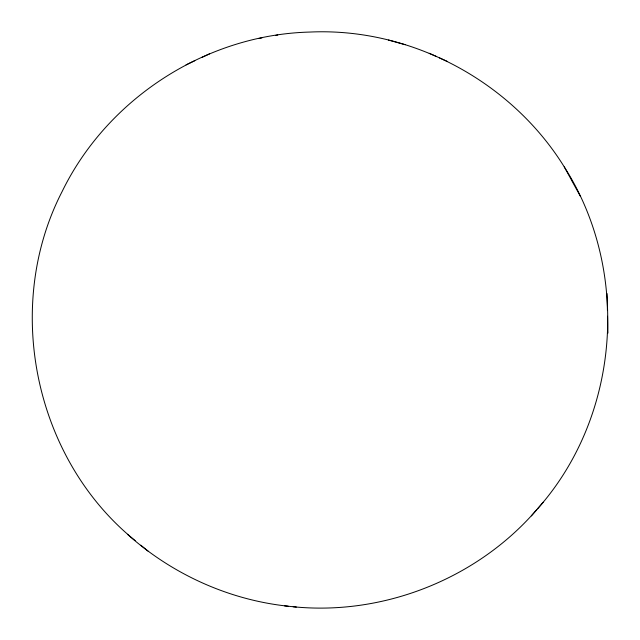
<?xml version="1.0" encoding="UTF-8"?>
<svg xmlns="http://www.w3.org/2000/svg" width="640" height="640" viewBox="0 0 640 640"><rect width="100%" height="100%" fill="white"/><g stroke="black" fill="none" stroke-linecap="round" stroke-linejoin="round"><path stroke-width="0.96" d="M135.184 540.608C34.336 459.208 2.76 306.512 62.184 191.424C107.568 98.312 206.344 34.632 309.976 32.056C410.856 27.408 511.128 81.136 564.24 166.864C630.976 271.344 619.984 416.168 537.592 508.744M293.2 606.744C383.712 615.896 477.432 578.608 536.784 509.648M531.336 515.912L543.232 502.264M186.056 64.848L194.8 60.712M202.024 57.384L209.48 53.848M275.88 35.368L277.744 35.016M258.448 38.544L261.936 37.896M127.504 534.304C171.936 574.096 228.816 599.952 288.2 606.224M284.536 605.856L296.328 607.064M388.448 40.056L396.272 42.208M396.72 42.376L405.224 44.712M429.232 53.272L436.672 56.616M439.528 57.928L447.528 61.52M140.808 545.192L148.04 551.12M564.24 166.864L572.088 181.136M572.232 181.488L580.288 196.136M607.032 293.56L607.432 310.472M607.544 316.256L607.944 333.088"/></g></svg>
